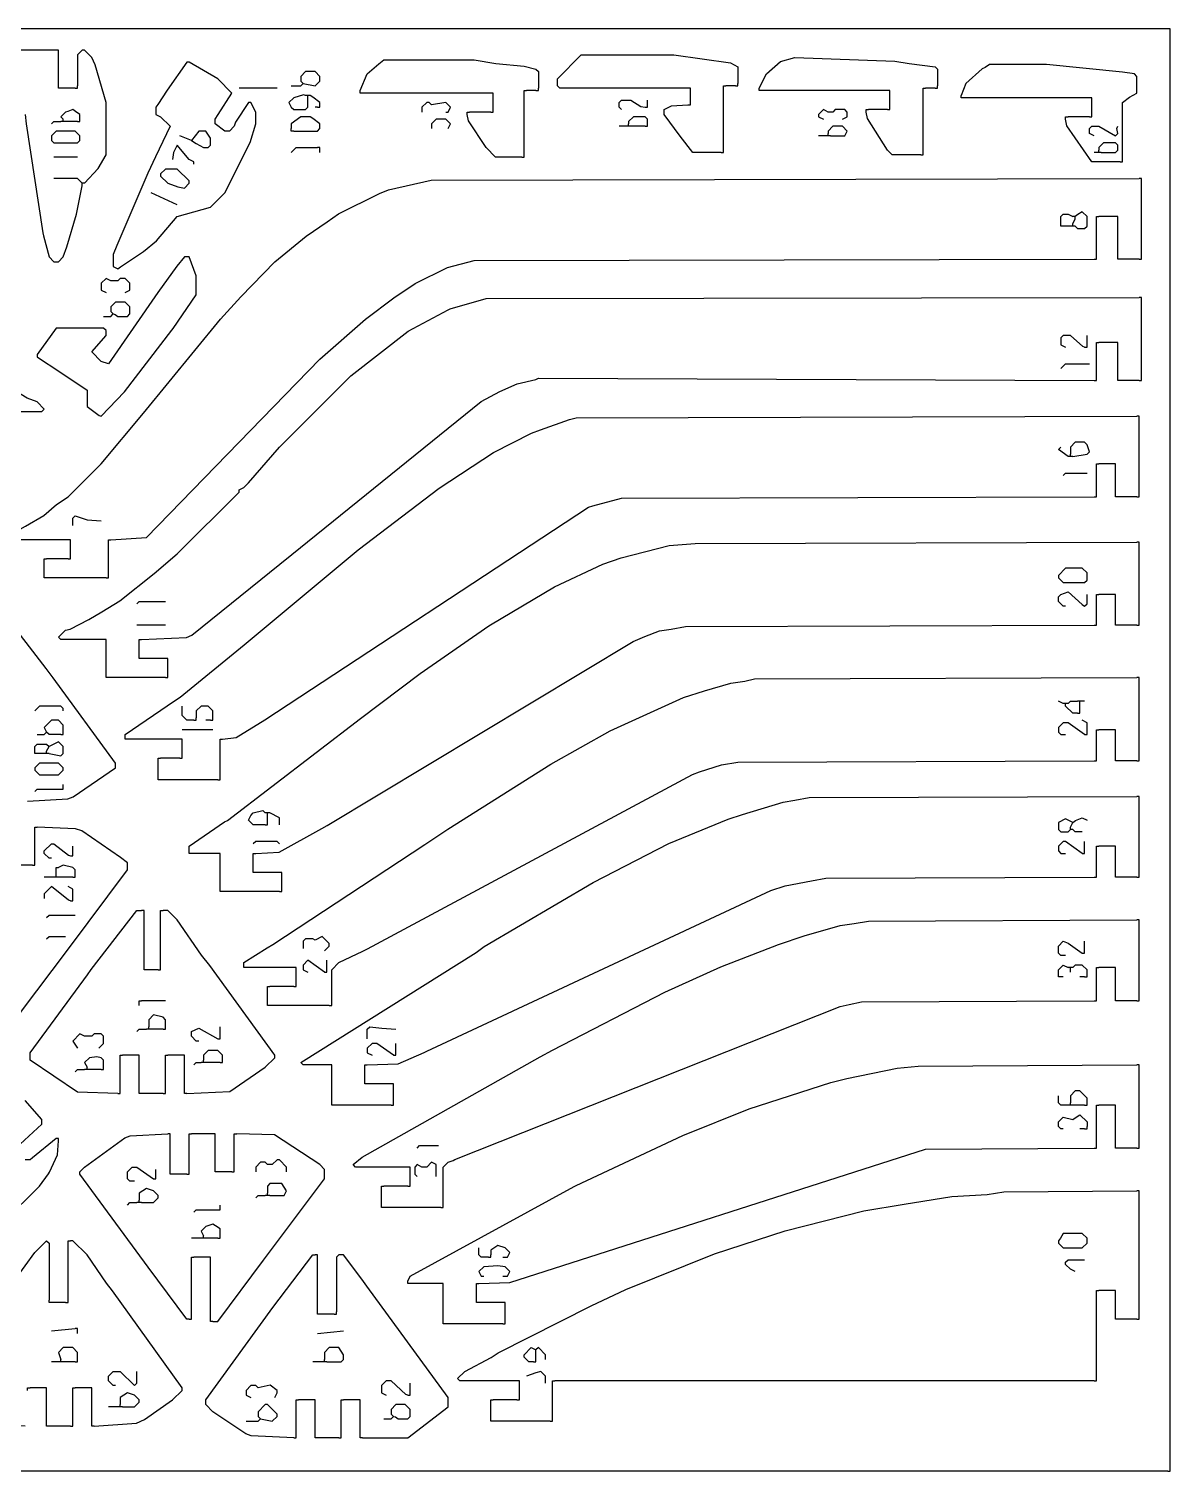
# Model space of a CAD drawing. Extents: x 46 to 1664, y 39 to 1996.
# Drawn here: x 1182 to 1662, y 1387 to 1994 of the extents above; entities that cross this region are included whole.
import ezdxf

# ---------------------------------------------------------------- set-up
doc = ezdxf.new("R2010")
doc.units = 0
doc.layers.get('0').update_dxf_attribs({"linetype": 'CONTINUOUS'})

msp = doc.modelspace()

# ---------------------------------------------------------------- linework, layer by layer
at = {"color": 7, "linetype": 'CONTINUOUS'}
for points in [[(1661, 1994), (694, 1994)], [(1662, 1993), (1662, 1994), (1661, 1994)], [(1662, 1388), (1662, 1993)], [(1163, 1833), (1187, 1833), (1188, 1834), (1185, 1837), (1180.8, 1838.6), (1173.195122, 1843.243902), (1168.804878, 1846.756098), (1163, 1851), (1148, 1866), (1132.243902, 1885.195122), (1100.247788, 1924.216814), (1094, 1932), (1072, 1954), (1051.846154, 1968.769231), (1034.1, 1978.2), (1027.793103, 1980.482759), (1014.9, 1983.7), (1013.1, 1984.3), (708, 1985)], [(1193, 1985), (1172, 1985)], [(1194, 1984), (1194, 1985), (1193, 1985)], [(1205, 1929), (1210.752941, 1935.211765), (1214, 1941), (1214, 1963), (1209.482759, 1978.793103), (1208, 1982), (1205, 1985), (1204, 1985), (1202, 1983), (1202, 1970)], [(1194, 1970), (1194, 1984)], [(1219, 1893), (1220.1, 1893.8), (1229.795082, 1900.245902), (1235.204918, 1904.754098), (1244, 1915), (1258, 1919), (1264, 1925), (1274.7, 1946.1), (1277, 1954), (1277, 1959), (1275, 1963), (1274, 1963), (1268.441176, 1954.735294), (1268, 1953), (1266, 1951), (1264, 1951), (1260, 1954), (1260, 1956), (1261.2, 1957.9), (1267, 1967), (1261, 1973), (1249, 1980), (1248, 1980), (1239.769231, 1968.153846), (1235.8, 1962.1), (1235, 1961), (1235, 1958), (1237, 1957), (1241, 1953), (1234.8, 1940.1), (1231.6, 1933.2), (1218.517241, 1902.793103), (1217, 1899), (1217, 1894), (1219, 1893)], [(1321, 1968), (1324, 1975), (1328.846154, 1979.230769), (1331, 1981), (1369, 1981), (1378.037931, 1979.455172), (1390.088235, 1978.352941), (1395, 1977), (1396, 1976), (1396, 1969)], [(1459, 1969), (1405, 1969), (1404, 1970), (1404, 1973), (1414, 1983), (1453, 1983), (1476.911765, 1979.647059), (1480, 1978), (1480, 1971)], [(1489, 1969), (1492, 1975), (1497.9, 1980.2), (1504, 1982), (1546.067568, 1980.405405), (1552.053846, 1979.430769), (1563, 1978), (1564, 1977), (1564, 1970)], [(1642, 1939), (1642, 1963), (1644.9, 1965.2), (1648, 1967), (1648, 1974), (1647, 1975), (1641.9, 1975.7), (1610, 1979), (1586, 1979), (1584.1, 1977.8), (1582.9, 1977.2), (1576, 1971), (1574, 1966)], [(1297, 1971), (1302, 1970), (1304, 1972), (1304, 1974), (1302, 1976), (1298, 1976), (1296, 1974), (1296, 1972), (1297, 1971)], [(1195, 1969), (1194, 1969), (1194, 1970)], [(1201, 1969), (1195, 1969)], [(1201, 1969), (1202, 1969), (1202, 1970)], [(1286, 1969), (1270, 1969)], [(1292, 1970), (1296, 1970), (1297, 1971)], [(1322, 1967), (1321, 1967), (1321, 1968)], [(1376, 1967), (1322, 1967)], [(1377, 1966), (1377, 1967), (1376, 1967)], [(1390, 1967), (1390, 1968), (1391, 1968)], [(1390, 1941), (1390, 1967)], [(1395, 1968), (1391, 1968)], [(1395, 1968), (1396, 1968), (1396, 1969)], [(1460, 1968), (1460, 1969), (1459, 1969)], [(1460, 1963), (1460, 1968)], [(1474, 1969), (1474, 1970), (1475, 1970)], [(1474, 1943), (1474, 1969)], [(1479, 1970), (1475, 1970)], [(1479, 1970), (1480, 1970), (1480, 1971)], [(1490, 1968), (1489, 1968), (1489, 1969)], [(1543, 1968), (1490, 1968)], [(1544, 1967), (1544, 1968), (1543, 1968)], [(1544, 1961), (1544, 1967)], [(1558, 1968), (1558, 1969), (1559, 1969)], [(1558, 1942), (1558, 1968)], [(1563, 1969), (1559, 1969)], [(1563, 1969), (1564, 1969), (1564, 1970)], [(1298, 1966), (1297.1, 1966.2), (1293, 1965), (1291, 1963), (1292, 1961), (1293, 1960), (1298, 1960), (1299, 1961), (1299, 1965)], [(1299, 1966), (1298, 1966)], [(1300, 1966), (1299, 1966)], [(1299, 1965), (1299, 1966)], [(1304, 1962), (1304, 1963), (1301.1, 1965.2), (1300, 1966)], [(1303, 1961), (1302, 1961)], [(1303, 1961), (1304, 1961), (1304, 1962)], [(1357, 1959), (1358, 1959), (1359, 1961), (1357, 1963), (1351, 1962), (1350, 1963), (1349, 1963), (1347, 1961), (1347, 1959)], [(1377, 1960), (1377, 1966)], [(1431, 1960), (1430, 1961), (1430, 1963), (1431, 1964), (1435, 1964), (1439.1, 1961.3), (1441, 1961)], [(1441, 1961), (1442, 1961), (1442, 1962)], [(1442, 1962), (1442, 1964)], [(1473, 1942), (1461, 1942), (1455.769231, 1948.846154), (1449, 1958), (1449, 1960), (1452.053846, 1961.569231), (1459, 1962)], [(1459, 1962), (1460, 1962), (1460, 1963)], [(1543, 1960), (1544, 1960), (1544, 1961)], [(1575, 1965), (1574, 1965), (1574, 1966)], [(1628, 1965), (1575, 1965)], [(1629, 1964), (1629, 1965), (1628, 1965)], [(1629, 1958), (1629, 1964)], [(1180, 1958), (1180.384615, 1954.076923), (1187.352941, 1908.088235), (1187.615385, 1906.923077), (1190, 1898), (1192, 1896), (1194, 1896), (1196, 1898), (1197.482759, 1902.206897), (1201.594595, 1916.067568), (1204, 1928)], [(1191, 1954), (1192, 1955), (1195, 1955)], [(1203, 1956), (1203, 1958), (1201.1, 1959.2), (1200, 1960), (1197.9, 1959.2), (1197, 1959), (1195, 1957), (1196, 1956)], [(1196, 1955), (1195, 1955)], [(1196, 1955), (1196, 1956)], [(1197, 1955), (1196, 1955)], [(1202, 1955), (1197, 1955)], [(1202, 1955), (1203, 1955), (1203, 1956)], [(1293, 1951), (1303, 1951), (1304, 1952), (1304, 1954), (1301.1, 1956.2), (1300, 1957), (1296, 1957), (1292, 1954), (1292, 1952)], [(1358, 1952), (1359, 1954), (1357, 1956), (1353, 1956), (1351, 1954), (1351, 1952)], [(1366, 1958), (1366, 1959), (1367, 1959)], [(1389, 1940), (1378, 1940), (1374, 1944), (1366.6, 1955.3), (1366, 1958)], [(1376, 1959), (1367, 1959)], [(1376, 1959), (1377, 1959), (1377, 1960)], [(1442, 1954), (1442, 1956), (1441, 1957), (1436, 1957), (1434, 1955), (1434, 1954)], [(1524, 1956), (1526, 1957), (1526, 1959), (1525, 1960), (1521, 1960), (1520, 1959), (1518, 1959), (1516, 1960), (1514, 1958), (1514, 1957), (1516, 1956)], [(1534, 1959), (1534, 1960), (1535, 1960)], [(1557, 1941), (1545, 1941), (1543, 1943), (1534.517241, 1956.206897), (1534, 1959)], [(1543, 1960), (1535, 1960)], [(1618, 1956), (1618, 1957), (1619, 1957)], [(1641, 1938), (1629, 1938), (1618.517241, 1953.206897), (1618, 1956)], [(1628, 1957), (1619, 1957)], [(1628, 1957), (1629, 1957), (1629, 1958)], [(1202, 1946), (1203, 1947), (1203, 1949), (1201, 1951), (1193, 1951), (1191, 1949), (1191, 1947), (1192, 1946), (1202, 1946)], [(1250, 1947), (1245, 1949)], [(1250, 1947), (1251.9, 1945.8), (1255, 1944), (1257, 1944), (1258, 1945), (1258, 1948), (1256, 1951), (1253, 1951), (1250, 1947)], [(1293, 1951), (1292, 1951), (1292, 1952)], [(1433, 1953), (1430, 1953)], [(1434, 1953), (1433, 1953)], [(1434, 1953), (1434, 1954)], [(1435, 1953), (1434, 1953)], [(1441, 1953), (1435, 1953)], [(1441, 1953), (1442, 1953), (1442, 1954)], [(1517, 1949), (1514, 1949)], [(1518, 1949), (1517, 1949)], [(1519, 1949), (1525, 1949), (1526, 1951), (1524, 1953), (1520, 1953), (1518, 1951), (1518, 1950)], [(1518, 1949), (1518, 1950)], [(1519, 1949), (1518, 1949)], [(1630, 1949), (1628, 1950), (1628, 1952), (1629, 1953), (1632, 1953), (1639, 1949), (1640, 1950), (1639.5, 1952), (1640, 1953)], [(1251, 1937), (1251, 1938), (1249, 1939), (1244, 1945), (1242.352941, 1941.911765), (1242, 1939)], [(1292, 1942), (1294, 1944), (1303, 1944)], [(1304, 1943), (1304, 1944), (1303, 1944)], [(1304, 1942), (1304, 1943)], [(1473, 1942), (1474, 1942), (1474, 1943)], [(1633, 1942), (1639, 1942), (1640, 1943), (1640, 1945), (1639, 1946), (1634, 1946), (1632, 1944), (1632, 1943)], [(1632, 1942), (1632, 1943)], [(1202, 1940), (1192, 1940)], [(1389, 1940), (1390, 1940), (1390, 1941)], [(1557, 1941), (1558, 1941), (1558, 1942)], [(1631, 1942), (1630, 1942)], [(1632, 1942), (1631, 1942)], [(1633, 1942), (1632, 1942)], [(1641, 1938), (1642, 1938), (1642, 1939)], [(1175, 1780), (1175, 1782), (1177.8, 1783.4), (1180.153846, 1784.769231), (1187.795082, 1789.245902), (1193.204918, 1793.754098), (1198, 1797), (1212, 1811), (1229.756098, 1832.195122), (1262.248619, 1871.776243), (1270.751381, 1881.223757), (1285, 1896), (1298.211765, 1906.752941), (1307.1, 1912.8), (1311.9, 1916.2), (1329.1, 1924.7), (1332.9, 1926.2), (1350.923077, 1930.384615), (1649, 1931)], [(1204, 1929), (1202, 1931), (1192, 1931)], [(1247, 1927), (1249, 1929), (1249, 1930), (1244, 1935), (1239, 1935), (1237, 1933), (1237, 1932), (1240, 1929), (1244.206897, 1927.517241), (1247, 1927)], [(1650, 1930), (1650, 1931), (1649, 1931)], [(1205, 1929), (1204, 1929)], [(1204, 1928), (1204, 1929)], [(1244, 1920), (1233, 1925)], [(1650, 1898), (1650, 1930)], [(1616, 1912), (1616, 1915), (1617, 1916), (1619, 1916), (1621, 1915)], [(1622, 1915), (1621, 1915)], [(1621, 1912), (1622, 1914)], [(1622, 1911), (1623, 1910), (1626, 1910), (1627, 1911), (1627, 1915), (1625, 1917), (1623.1, 1915.8), (1622, 1915)], [(1622, 1914), (1622, 1915)], [(1631, 1914), (1631, 1915), (1632, 1915)], [(1631, 1898), (1631, 1914)], [(1639, 1915), (1632, 1915)], [(1640, 1914), (1640, 1915), (1639, 1915)], [(1640, 1898), (1640, 1914)], [(1617, 1911), (1616, 1911), (1616, 1912)], [(1620, 1911), (1617, 1911)], [(1621, 1911), (1620, 1911)], [(1621, 1911), (1621, 1912)], [(1622, 1911), (1621, 1911)], [(1212, 1831), (1221.751131, 1841.226244), (1241.756098, 1867.195122), (1242.230769, 1867.846154), (1252, 1882), (1252, 1890), (1249, 1898), (1247, 1898), (1243.76, 1894.18), (1235.8, 1883.1), (1215, 1853), (1212, 1854), (1208, 1858), (1214, 1865), (1214, 1867), (1213, 1868), (1193, 1868), (1185, 1857), (1185, 1856), (1186.846154, 1854.769231), (1192.846154, 1850.769231), (1206, 1842), (1206, 1835), (1211.153846, 1831.230769), (1212, 1831)], [(1216, 1779), (1231, 1780), (1304, 1855), (1323.216814, 1871.752212), (1335.153846, 1880.769231), (1344.153846, 1886.769231), (1357.793103, 1893.517241), (1369.001901, 1896.501916), (1630, 1897)], [(1630, 1897), (1631, 1897), (1631, 1898)], [(1641, 1897), (1640, 1897), (1640, 1898)], [(1649, 1897), (1641, 1897)], [(1649, 1897), (1650, 1897), (1650, 1898)], [(1222, 1883), (1224, 1884), (1224, 1887), (1222, 1889), (1220, 1889), (1219, 1888), (1216, 1888), (1214, 1889), (1212, 1887), (1212, 1884), (1214, 1883)], [(1213, 1737), (1195, 1737), (1194, 1738), (1197, 1741), (1198.9, 1741.3), (1206.8, 1745.4), (1212.2, 1748.6), (1219.804878, 1753.243902), (1234.195122, 1764.756098), (1244, 1773), (1270, 1799), (1270, 1800), (1272, 1801), (1274, 1803), (1287, 1818), (1317, 1848), (1341.153846, 1866.769231), (1358.1, 1875.8), (1358.9, 1876.2), (1374.001805, 1880.501818), (1649, 1881)], [(1217, 1874), (1217.9, 1873.8), (1219, 1873), (1223, 1873), (1224, 1874), (1224, 1877), (1222, 1879), (1218, 1879), (1216, 1877), (1216, 1875), (1217, 1874)], [(1650, 1880), (1650, 1881), (1649, 1881)], [(1650, 1847), (1650, 1880)], [(1213, 1873), (1216, 1873), (1217, 1874)], [(1626, 1860), (1625.204918, 1860.245902), (1620, 1865), (1617, 1865), (1616, 1864), (1616, 1861), (1618, 1860)], [(1627, 1861), (1627, 1865)], [(1626, 1860), (1627, 1860), (1627, 1861)], [(1631, 1861), (1631, 1862), (1632, 1862)], [(1631, 1847), (1631, 1861)], [(1639, 1862), (1632, 1862)], [(1640, 1861), (1640, 1862), (1639, 1862)], [(1640, 1847), (1640, 1861)], [(1616, 1851), (1618, 1853), (1628, 1853)], [(1229, 1737), (1247.914607, 1737.896629), (1250.153846, 1738.769231), (1287.204918, 1768.754098), (1292.195122, 1772.756098), (1371.9, 1837.2), (1379.8, 1841.4), (1387.088235, 1844.647059), (1394.923077, 1846.384615), (1396, 1847), (1630, 1846)], [(1630, 1846), (1631, 1846), (1631, 1847)], [(1641, 1846), (1640, 1846), (1640, 1847)], [(1649, 1846), (1641, 1846)], [(1649, 1846), (1650, 1846), (1650, 1847)], [(1222, 1696), (1222, 1697), (1242.846154, 1711.230769), (1245.153846, 1712.769231), (1272.211765, 1734.752941), (1320.211765, 1774.752941), (1354.195122, 1800.756098), (1377.153846, 1815.769231), (1393.1, 1823.8), (1396.9, 1825.3), (1409.088235, 1829.647059), (1411.911765, 1830.352941), (1648, 1831)], [(1649, 1830), (1649, 1831), (1648, 1831)], [(1649, 1798), (1649, 1830)], [(1619, 1814), (1615, 1817), (1616, 1818)], [(1621, 1814), (1627, 1815), (1628, 1816), (1627, 1819), (1626, 1820), (1622, 1820), (1620, 1818), (1620, 1815)], [(1620, 1814), (1620, 1815)], [(1620, 1814), (1619, 1814)], [(1621, 1814), (1620, 1814)], [(1631, 1810), (1631, 1811), (1632, 1811)], [(1631, 1798), (1631, 1810)], [(1638, 1811), (1632, 1811)], [(1639, 1810), (1639, 1811), (1638, 1811)], [(1639, 1798), (1639, 1810)], [(1617, 1806), (1618, 1807), (1627, 1807)], [(1263, 1695), (1268.823529, 1695.705882), (1280.846154, 1703.230769), (1417.1, 1792.7), (1418.9, 1793.3), (1431.002487, 1796.502512), (1630, 1797)], [(1630, 1797), (1631, 1797), (1631, 1798)], [(1640, 1797), (1639, 1797), (1639, 1798)], [(1648, 1797), (1640, 1797)], [(1648, 1797), (1649, 1797), (1649, 1798)], [(1200, 1785), (1200, 1788), (1201, 1789), (1206.06, 1787.42), (1212, 1787)], [(1198, 1779), (1176, 1779)], [(1199, 1778), (1199, 1779), (1198, 1779)], [(1215, 1778), (1215, 1779), (1216, 1779)], [(1199, 1772), (1199, 1778)], [(1215, 1764), (1215, 1778)], [(1249, 1648), (1249, 1650), (1263.9, 1660.2), (1265.1, 1660.8), (1321.18, 1703.76), (1346.195122, 1722.756098), (1375.153846, 1742.769231), (1375.846154, 1743.230769), (1402.846154, 1759.230769), (1423.088235, 1768.647059), (1430.911765, 1771.352941), (1451.037931, 1776.544828), (1461.962069, 1777.455172), (1648, 1778)], [(1649, 1777), (1649, 1778), (1648, 1778)], [(1649, 1744), (1649, 1777)], [(1188, 1770), (1188, 1771), (1189, 1771)], [(1188, 1764), (1188, 1770)], [(1198, 1771), (1189, 1771)], [(1198, 1771), (1199, 1771), (1199, 1772)], [(1626, 1761), (1627, 1762), (1627, 1765), (1625, 1767), (1618, 1767), (1615, 1764), (1615, 1763), (1617, 1761), (1626, 1761)], [(1189, 1763), (1188, 1763), (1188, 1764)], [(1214, 1763), (1189, 1763)], [(1214, 1763), (1215, 1763), (1215, 1764)], [(1618, 1751), (1617, 1751), (1615, 1753), (1615, 1755), (1616, 1756), (1619, 1757), (1624.9, 1751.8), (1626, 1751), (1627, 1752), (1627, 1756)], [(1631, 1755), (1631, 1756), (1632, 1756)], [(1631, 1744), (1631, 1755)], [(1638, 1756), (1632, 1756)], [(1639, 1755), (1639, 1756), (1638, 1756)], [(1639, 1744), (1639, 1755)], [(1227, 1752), (1228, 1753), (1239, 1753)], [(1181, 1669), (1197.906849, 1669.884932), (1200.153846, 1670.769231), (1218, 1683), (1218, 1685), (1191.76, 1720.82), (1188.76, 1724.82), (1171, 1748), (1170, 1747), (1170, 1722)], [(1239, 1743), (1227, 1743)], [(1277, 1647), (1286.959016, 1647.45082), (1304.8, 1657.4), (1307.153846, 1658.769231), (1435.9, 1736.2), (1440.9, 1738.2), (1447.067568, 1740.594595), (1451.932432, 1741.405405), (1458.002873, 1742.502907), (1630, 1743)], [(1630, 1743), (1631, 1743), (1631, 1744)], [(1640, 1743), (1639, 1743), (1639, 1744)], [(1648, 1743), (1640, 1743)], [(1648, 1743), (1649, 1743), (1649, 1744)], [(1214, 1736), (1214, 1737), (1213, 1737)], [(1228, 1736), (1228, 1737), (1229, 1737)], [(1214, 1722), (1214, 1736)], [(1228, 1730), (1228, 1736)], [(1229, 1729), (1228, 1729), (1228, 1730)], [(1239, 1729), (1229, 1729)], [(1240, 1728), (1240, 1729), (1239, 1729)], [(1240, 1722), (1240, 1728)], [(1215, 1721), (1214, 1721), (1214, 1722)], [(1239, 1721), (1215, 1721)], [(1239, 1721), (1240, 1721), (1240, 1722)], [(1272, 1600), (1272, 1601), (1281.846154, 1607.230769), (1284.2, 1608.6), (1348.153846, 1650.769231), (1357.846154, 1657.230769), (1401.2, 1684.6), (1426.2, 1698.6), (1457.088235, 1712.647059), (1465.911765, 1715.352941), (1477.06, 1718.58), (1482.94, 1719.42), (1487.003067, 1720.503105), (1648, 1721)], [(1649, 1720), (1649, 1721), (1648, 1721)], [(1649, 1687), (1649, 1720)], [(1196, 1707), (1196, 1708), (1195, 1709), (1186, 1709), (1184, 1707)], [(1251, 1703), (1248, 1703), (1246, 1705), (1246, 1709)], [(1259, 1704), (1259, 1707), (1257, 1709), (1254, 1709), (1252, 1707), (1252, 1704)], [(1617, 1710), (1615, 1711)], [(1618, 1710), (1617, 1710)], [(1619, 1710), (1618, 1710)], [(1618, 1709), (1618, 1710)], [(1623, 1706), (1621, 1706), (1618, 1709)], [(1619, 1710), (1620, 1711), (1623, 1711)], [(1624, 1711), (1623, 1711)], [(1623, 1706), (1624, 1706), (1624, 1707)], [(1625, 1711), (1624, 1711)], [(1624, 1710), (1624, 1711)], [(1624, 1707), (1624, 1710)], [(1626, 1711), (1625, 1711)], [(1196, 1698), (1196, 1701), (1194, 1703), (1191, 1703), (1188, 1700), (1189, 1698)], [(1251, 1703), (1252, 1703), (1252, 1704)], [(1258, 1703), (1256, 1703)], [(1258, 1703), (1259, 1703), (1259, 1704)], [(1626, 1697), (1619, 1702), (1617, 1702), (1615, 1700), (1615, 1698), (1616, 1697), (1618, 1697)], [(1627, 1698), (1627, 1702), (1625, 1703)], [(1185, 1697), (1188, 1697), (1189, 1698)], [(1195, 1697), (1190, 1697), (1189, 1698)], [(1190, 1689), (1195, 1688), (1196, 1689), (1196, 1692), (1194, 1694), (1190, 1692)], [(1195, 1697), (1196, 1697), (1196, 1698)], [(1223, 1695), (1222, 1695), (1222, 1696)], [(1245, 1695), (1223, 1695)], [(1246, 1694), (1246, 1695), (1245, 1695)], [(1259, 1699), (1246, 1699)], [(1246, 1688), (1246, 1694)], [(1262, 1694), (1262, 1695), (1263, 1695)], [(1262, 1679), (1262, 1694)], [(1626, 1697), (1627, 1697), (1627, 1698)], [(1631, 1698), (1631, 1699), (1632, 1699)], [(1631, 1687), (1631, 1698)], [(1638, 1699), (1632, 1699)], [(1639, 1698), (1639, 1699), (1638, 1699)], [(1639, 1687), (1639, 1698)], [(1184, 1690), (1184, 1692), (1185, 1693), (1189, 1693), (1190, 1692)], [(1185, 1689), (1184, 1689), (1184, 1690)], [(1188, 1689), (1185, 1689)], [(1189, 1689), (1188, 1689)], [(1189, 1690), (1190, 1692)], [(1189, 1689), (1189, 1690)], [(1190, 1689), (1189, 1689)], [(1245, 1687), (1246, 1687), (1246, 1688)], [(1194, 1680), (1196, 1682), (1196, 1683), (1194, 1685), (1186, 1685), (1184, 1683), (1184, 1682), (1186, 1680), (1194, 1680)], [(1236, 1686), (1236, 1687), (1237, 1687)], [(1236, 1679), (1236, 1686)], [(1245, 1687), (1237, 1687)], [(1309, 1584), (1309, 1598), (1312, 1601), (1322.1, 1605.8), (1324.1, 1606.8), (1460.9, 1680.2), (1463.9, 1681.3), (1473.164706, 1684.258824), (1479.946154, 1685.430769), (1630, 1686)], [(1630, 1686), (1631, 1686), (1631, 1687)], [(1640, 1686), (1639, 1686), (1639, 1687)], [(1648, 1686), (1640, 1686)], [(1648, 1686), (1649, 1686), (1649, 1687)], [(1196, 1675), (1196, 1676)], [(1237, 1678), (1236, 1678), (1236, 1679)], [(1261, 1678), (1237, 1678)], [(1261, 1678), (1262, 1678), (1262, 1679)], [(1184, 1673), (1185, 1674), (1195, 1674)], [(1195, 1674), (1196, 1674), (1196, 1675)], [(1308, 1558), (1297, 1558), (1296, 1559), (1369.82, 1605.24), (1373.18, 1607.76), (1419.1, 1634.8), (1450.9, 1651.2), (1475.911765, 1661.352941), (1481.911765, 1663.352941), (1499.067568, 1668.594595), (1503.932432, 1669.405405), (1510.003571, 1670.503623), (1648, 1671)], [(1649, 1670), (1649, 1671), (1648, 1671)], [(1649, 1638), (1649, 1670)], [(1281, 1659), (1276, 1659), (1274, 1661), (1275, 1663), (1276, 1664), (1280, 1665), (1281, 1664)], [(1282, 1664), (1281, 1664)], [(1283, 1664), (1282, 1664)], [(1282, 1663), (1282, 1664)], [(1287, 1659), (1287, 1662), (1283, 1664)], [(1176, 1580), (1178, 1580), (1198.230769, 1606.846154), (1223, 1640), (1223, 1643), (1220.1, 1645.2), (1203.793103, 1656.482759), (1201.088235, 1657.352941), (1185, 1658)], [(1184, 1657), (1184, 1658), (1185, 1658)], [(1281, 1659), (1282, 1659), (1282, 1660)], [(1282, 1660), (1282, 1663)], [(1621, 1660), (1618, 1661.5), (1615, 1660), (1615, 1657), (1616, 1656), (1619, 1656), (1620, 1657)], [(1620, 1658), (1621, 1660)], [(1620, 1657), (1620, 1658)], [(1621, 1660), (1622.1, 1660.8), (1625, 1662), (1627, 1661)], [(1184, 1643), (1184, 1657)], [(1287, 1651), (1286, 1652), (1277, 1652), (1276, 1651)], [(1625, 1647), (1618, 1652), (1617, 1652), (1615, 1650), (1615, 1648), (1616, 1647), (1618, 1647)], [(1621, 1657), (1620, 1657)], [(1625, 1656), (1622, 1656), (1621, 1657)], [(1626, 1648), (1626, 1652)], [(1191, 1645), (1190, 1645), (1188, 1647), (1188, 1648), (1191, 1651), (1192, 1651), (1198.153846, 1646.230769), (1199, 1646)], [(1199, 1646), (1200, 1646), (1200, 1647)], [(1200, 1647), (1200, 1650)], [(1250, 1647), (1249, 1647), (1249, 1648)], [(1261, 1647), (1250, 1647)], [(1262, 1646), (1262, 1647), (1261, 1647)], [(1262, 1632), (1262, 1646)], [(1276, 1646), (1276, 1647), (1277, 1647)], [(1276, 1640), (1276, 1646)], [(1625, 1647), (1626, 1647), (1626, 1648)], [(1631, 1649), (1631, 1650), (1632, 1650)], [(1631, 1638), (1631, 1649)], [(1638, 1650), (1632, 1650)], [(1639, 1649), (1639, 1650), (1638, 1650)], [(1639, 1638), (1639, 1649)], [(1183, 1642), (1178, 1642)], [(1183, 1642), (1184, 1642), (1184, 1643)], [(1193, 1640), (1193, 1641), (1194, 1641)], [(1193, 1638), (1193, 1640)], [(1201, 1638), (1201, 1640), (1200, 1641), (1196, 1642), (1194, 1641)], [(1277, 1639), (1276, 1639), (1276, 1640)], [(1287, 1639), (1277, 1639)], [(1288, 1638), (1288, 1639), (1287, 1639)], [(1192, 1637), (1188, 1637)], [(1199, 1627), (1198.204918, 1627.245902), (1191, 1633), (1188, 1630), (1188, 1628)], [(1193, 1637), (1192, 1637)], [(1193, 1637), (1193, 1638)], [(1194, 1637), (1193, 1637)], [(1200, 1637), (1194, 1637)], [(1200, 1628), (1200, 1632), (1198, 1633)], [(1200, 1637), (1201, 1637), (1201, 1638)], [(1288, 1632), (1288, 1638)], [(1324, 1558), (1336.967005, 1558.461929), (1347.9, 1563.2), (1349.1, 1563.8), (1493.9, 1631.3), (1499.911765, 1633.352941), (1510.946154, 1635.430769), (1517.004347, 1636.504424), (1630, 1637)], [(1630, 1637), (1631, 1637), (1631, 1638)], [(1640, 1637), (1639, 1637), (1639, 1638)], [(1648, 1637), (1640, 1637)], [(1648, 1637), (1649, 1637), (1649, 1638)], [(1199, 1627), (1200, 1627), (1200, 1628)], [(1263, 1631), (1262, 1631), (1262, 1632)], [(1287, 1631), (1263, 1631)], [(1287, 1631), (1288, 1631), (1288, 1632)], [(1219, 1546), (1202.026154, 1546.470769), (1182, 1560), (1182, 1563), (1206.230769, 1595.846154), (1207.769231, 1598.153846), (1227, 1623), (1229, 1623)], [(1189, 1620), (1190, 1621), (1201, 1621)], [(1230, 1622), (1230, 1623), (1229, 1623)], [(1230, 1599), (1230, 1622)], [(1237, 1622), (1237, 1623), (1238, 1623)], [(1237, 1599), (1237, 1622)], [(1248, 1546), (1266.1, 1546.8), (1281, 1557), (1285, 1561), (1285, 1562), (1257.756098, 1599.804878), (1254.243902, 1604.195122), (1244, 1619), (1240, 1623), (1238, 1623)], [(1341, 1515), (1319, 1515), (1318, 1516), (1321.9, 1519.2), (1396.8, 1561.4), (1401.9, 1564.2), (1449.2, 1588.6), (1472.9, 1599.2), (1497.088235, 1608.647059), (1507.9, 1612.3), (1523.06, 1616.58), (1528.94, 1617.42), (1535.004347, 1618.504424), (1648, 1619)], [(1649, 1618), (1649, 1619), (1648, 1619)], [(1649, 1586), (1649, 1618)], [(1189, 1611), (1190, 1612), (1197, 1612)], [(1306, 1606), (1308, 1608), (1308, 1609), (1305, 1612), (1302, 1610.5), (1301, 1611), (1298, 1611), (1297, 1610), (1297, 1607)], [(1618, 1604), (1616, 1604), (1615, 1605), (1615, 1608), (1617, 1610), (1619.1, 1609.2), (1625, 1605)], [(1626, 1606), (1626, 1610)], [(1625, 1605), (1626, 1605), (1626, 1606)], [(1231, 1598), (1230, 1598), (1230, 1599)], [(1236, 1598), (1231, 1598)], [(1236, 1598), (1237, 1598), (1237, 1599)], [(1273, 1599), (1272, 1599), (1272, 1600)], [(1293, 1599), (1273, 1599)], [(1294, 1598), (1294, 1599), (1293, 1599)], [(1294, 1592), (1294, 1598)], [(1306, 1597), (1299, 1602), (1297, 1600), (1297, 1598), (1299, 1597)], [(1306, 1597), (1307, 1597), (1307, 1598)], [(1307, 1598), (1307, 1602)], [(1615, 1596), (1615, 1598), (1617, 1600), (1619, 1599)], [(1620, 1599), (1619, 1599)], [(1621, 1599), (1620, 1599)], [(1620, 1598), (1620, 1599)], [(1620, 1597), (1620, 1598)], [(1627, 1596), (1627, 1598), (1625, 1600), (1622, 1600), (1621, 1599)], [(1631, 1598), (1631, 1599), (1632, 1599)], [(1631, 1586), (1631, 1598)], [(1638, 1599), (1632, 1599)], [(1639, 1598), (1639, 1599), (1638, 1599)], [(1639, 1586), (1639, 1598)], [(1282, 1590), (1282, 1591), (1283, 1591)], [(1293, 1591), (1283, 1591)], [(1293, 1591), (1294, 1591), (1294, 1592)], [(1616, 1595), (1615, 1595), (1615, 1596)], [(1617, 1595), (1616, 1595)], [(1626, 1595), (1624, 1595)], [(1626, 1595), (1627, 1595), (1627, 1596)], [(1228, 1584), (1228, 1585), (1229, 1585)], [(1239, 1585), (1229, 1585)], [(1282, 1584), (1282, 1590)], [(1356, 1499), (1356, 1515), (1358, 1517), (1360.1, 1517.8), (1360.9, 1518.2), (1523.076923, 1582.615385), (1526.923077, 1583.384615), (1532.004999, 1584.505101), (1630, 1585)], [(1630, 1585), (1631, 1585), (1631, 1586)], [(1640, 1585), (1639, 1585), (1639, 1586)], [(1648, 1585), (1640, 1585)], [(1648, 1585), (1649, 1585), (1649, 1586)], [(1228, 1583), (1228, 1584)], [(1239, 1574), (1239, 1577), (1238, 1578), (1234, 1579), (1232, 1577), (1232, 1574)], [(1283, 1583), (1282, 1583), (1282, 1584)], [(1308, 1583), (1283, 1583)], [(1308, 1583), (1309, 1583), (1309, 1584)], [(1227, 1572), (1228, 1573), (1231, 1573)], [(1232, 1573), (1231, 1573)], [(1232, 1573), (1232, 1574)], [(1233, 1573), (1232, 1573)], [(1238, 1573), (1233, 1573)], [(1238, 1573), (1239, 1573), (1239, 1574)], [(1253, 1568), (1252, 1568), (1250, 1570), (1250, 1572), (1253, 1573.5), (1261, 1569)], [(1262, 1570), (1262, 1574)], [(1324, 1569), (1324, 1573), (1325, 1574), (1330.06, 1573.42), (1336, 1573)], [(1211, 1565), (1213, 1567), (1213, 1570), (1212, 1571), (1209, 1571), (1208, 1570), (1205, 1570), (1203, 1571), (1200, 1568), (1202, 1565)], [(1261, 1569), (1262, 1569), (1262, 1570)], [(1335, 1562), (1328, 1567), (1326, 1567), (1324, 1565), (1324, 1563), (1326, 1562)], [(1336, 1563), (1336, 1567)], [(1213, 1557), (1213, 1560), (1212, 1561), (1210.1, 1561.3), (1207, 1561), (1205, 1559), (1206, 1557)], [(1220, 1561), (1220, 1562), (1221, 1562)], [(1220, 1547), (1220, 1561)], [(1227, 1562), (1221, 1562)], [(1228, 1561), (1228, 1562), (1227, 1562)], [(1228, 1547), (1228, 1561)], [(1239, 1561), (1239, 1562), (1240, 1562)], [(1239, 1547), (1239, 1561)], [(1246, 1562), (1240, 1562)], [(1247, 1561), (1247, 1562), (1246, 1562)], [(1247, 1547), (1247, 1561)], [(1263, 1560), (1263, 1562), (1261, 1564), (1257, 1564), (1255, 1562), (1255, 1560)], [(1255, 1559), (1255, 1560)], [(1262, 1559), (1263, 1559), (1263, 1560)], [(1335, 1562), (1336, 1562), (1336, 1563)], [(1201, 1555), (1202, 1556), (1205, 1556)], [(1206, 1556), (1205, 1556)], [(1206, 1556), (1206, 1557)], [(1207, 1556), (1206, 1556)], [(1212, 1556), (1207, 1556)], [(1212, 1556), (1213, 1556), (1213, 1557)], [(1251, 1558), (1252, 1559), (1254, 1559)], [(1255, 1559), (1254, 1559)], [(1256, 1559), (1255, 1559)], [(1262, 1559), (1256, 1559)], [(1309, 1557), (1309, 1558), (1308, 1558)], [(1309, 1542), (1309, 1557)], [(1323, 1557), (1323, 1558), (1324, 1558)], [(1323, 1551), (1323, 1557)], [(1341, 1467), (1342, 1469), (1411.153846, 1506.769231), (1411.9, 1507.2), (1456.9, 1528.2), (1484.793103, 1539.517241), (1519.076923, 1550.615385), (1525.9, 1552.3), (1547.044554, 1556.554455), (1555.955446, 1557.445545), (1648, 1558)], [(1649, 1557), (1649, 1558), (1648, 1558)], [(1649, 1524), (1649, 1557)], [(1324, 1550), (1323, 1550), (1323, 1551)], [(1334, 1550), (1324, 1550)], [(1335, 1549), (1335, 1550), (1334, 1550)], [(1335, 1542), (1335, 1549)], [(1176, 1523), (1187, 1533), (1187, 1535), (1180, 1543)], [(1219, 1546), (1220, 1546), (1220, 1547)], [(1229, 1546), (1228, 1546), (1228, 1547)], [(1238, 1546), (1229, 1546)], [(1238, 1546), (1239, 1546), (1239, 1547)], [(1248, 1546), (1247, 1546), (1247, 1547)], [(1310, 1541), (1309, 1541), (1309, 1542)], [(1334, 1541), (1335, 1541), (1335, 1542)], [(1619, 1541), (1616, 1541), (1615, 1542), (1615, 1545)], [(1627, 1542), (1627, 1544), (1624, 1547), (1622, 1547), (1620, 1545), (1620, 1542)], [(1620, 1541), (1620, 1542)], [(1626, 1541), (1627, 1541), (1627, 1542)], [(1334, 1541), (1310, 1541)], [(1617, 1531), (1616, 1531), (1615, 1532), (1615, 1534), (1617, 1536), (1621, 1535), (1622.9, 1536.2), (1624, 1537), (1627, 1534), (1627, 1532)], [(1620, 1541), (1619, 1541)], [(1621, 1541), (1620, 1541)], [(1626, 1541), (1621, 1541)], [(1631, 1540), (1631, 1541), (1632, 1541)], [(1631, 1524), (1631, 1540)], [(1638, 1541), (1632, 1541)], [(1639, 1540), (1639, 1541), (1638, 1541)], [(1639, 1524), (1639, 1540)], [(1626, 1531), (1624, 1531)], [(1626, 1531), (1627, 1531), (1627, 1532)], [(1171, 1492), (1186, 1507), (1189.756098, 1512.195122), (1190.230769, 1512.846154), (1193.58, 1520.06), (1194, 1526)], [(1193, 1527), (1183.1, 1518.8), (1182, 1518), (1180, 1518)], [(1194, 1526), (1194, 1527), (1193, 1527)], [(1249, 1451), (1248, 1451), (1231.769231, 1472.846154), (1203, 1512), (1203, 1513), (1205, 1515), (1221.846154, 1527.230769), (1224.097561, 1528.121951), (1240, 1529)], [(1241, 1528), (1241, 1529), (1240, 1529)], [(1241, 1513), (1241, 1528)], [(1249, 1528), (1249, 1529), (1250, 1529)], [(1249, 1513), (1249, 1528)], [(1259, 1529), (1250, 1529)], [(1260, 1528), (1260, 1529), (1259, 1529)], [(1259, 1450), (1261, 1450), (1280.24, 1475.82), (1306, 1510), (1306, 1514), (1304, 1516), (1284.972414, 1528.531034), (1269, 1529)], [(1260, 1514), (1260, 1528)], [(1268, 1528), (1268, 1529), (1269, 1529)], [(1268, 1514), (1268, 1528)], [(1345, 1523), (1346, 1524), (1354, 1524)], [(1630, 1523), (1631, 1523), (1631, 1524)], [(1640, 1523), (1639, 1523), (1639, 1524)], [(1648, 1523), (1649, 1523), (1649, 1524)], [(1290, 1513), (1290, 1515), (1287, 1518), (1286, 1518), (1284, 1516), (1282, 1516), (1281, 1517), (1279, 1517), (1277, 1515), (1277, 1513)], [(1371, 1466), (1383.967005, 1466.461929), (1559.006847, 1522.50704), (1630, 1523)], [(1648, 1523), (1640, 1523)], [(1226, 1509), (1224, 1509), (1223, 1510), (1223, 1513), (1225, 1515), (1227, 1515), (1234, 1510)], [(1235, 1511), (1235, 1514)], [(1242, 1512), (1241, 1512), (1241, 1513)], [(1248, 1512), (1242, 1512)], [(1248, 1512), (1249, 1512), (1249, 1513)], [(1261, 1513), (1260, 1513), (1260, 1514)], [(1267, 1513), (1261, 1513)], [(1267, 1513), (1268, 1513), (1268, 1514)], [(1342, 1514), (1342, 1515), (1341, 1515)], [(1342, 1508), (1342, 1514)], [(1353, 1511), (1353, 1516), (1351, 1517), (1349, 1515), (1347, 1515), (1345, 1516), (1344, 1515), (1344, 1512), (1345, 1511)], [(1229, 1500), (1234, 1500), (1236, 1502), (1236, 1503), (1234, 1505), (1231, 1506), (1228, 1504), (1228, 1501)], [(1234, 1510), (1235, 1510), (1235, 1511)], [(1283, 1503), (1289, 1503), (1290, 1505), (1288, 1508), (1283, 1508), (1282, 1507), (1282, 1504)], [(1330, 1506), (1330, 1507), (1331, 1507)], [(1330, 1499), (1330, 1506)], [(1341, 1507), (1331, 1507)], [(1341, 1507), (1342, 1507), (1342, 1508)], [(1223, 1499), (1224, 1500), (1227, 1500)], [(1228, 1500), (1227, 1500)], [(1228, 1500), (1228, 1501)], [(1229, 1500), (1228, 1500)], [(1277, 1502), (1278, 1503), (1281, 1503)], [(1282, 1503), (1281, 1503)], [(1282, 1503), (1282, 1504)], [(1283, 1503), (1282, 1503)], [(1387, 1425), (1363, 1425), (1362, 1426), (1365, 1429), (1376.153846, 1434.769231), (1379.153846, 1436.769231), (1418.2, 1456.6), (1432.8, 1463.4), (1470.206897, 1478.482759), (1499.9, 1488.2), (1533.067568, 1496.594595), (1549.946154, 1499.430769), (1570.029183, 1502.533074), (1584.970817, 1503.466926), (1592.008615, 1504.508923), (1648, 1505)], [(1649, 1504), (1649, 1505), (1648, 1505)], [(1649, 1452), (1649, 1504)], [(1251, 1496), (1252, 1497), (1261, 1497)], [(1261, 1497), (1262, 1497), (1262, 1498)], [(1262, 1498), (1262, 1499)], [(1331, 1498), (1330, 1498), (1330, 1499)], [(1355, 1498), (1331, 1498)], [(1355, 1498), (1356, 1498), (1356, 1499)], [(1262, 1486), (1262, 1489), (1260.1, 1490.2), (1259, 1491), (1256.9, 1490.2), (1256, 1490), (1254, 1488), (1255, 1486)], [(1180, 1406), (1162.9, 1406.7), (1143, 1420), (1143, 1423), (1167.24, 1455.82), (1171.769231, 1462.153846), (1184, 1479), (1189, 1484), (1190, 1483), (1190, 1459)], [(1198, 1483), (1198, 1484), (1199, 1484)], [(1198, 1459), (1198, 1483)], [(1209, 1406), (1226.82, 1407.26), (1230.18, 1408.76), (1242, 1417), (1246, 1421), (1246, 1422), (1216.76, 1462.82), (1214.24, 1466.18), (1206, 1478), (1200, 1484), (1199, 1484)], [(1254, 1485), (1250, 1485)], [(1255, 1485), (1254, 1485)], [(1255, 1485), (1255, 1486)], [(1256, 1485), (1255, 1485)], [(1261, 1485), (1256, 1485)], [(1261, 1485), (1262, 1485), (1262, 1486)], [(1381, 1477), (1383, 1477), (1384, 1479), (1382, 1481), (1379, 1482), (1376, 1480), (1376, 1478)], [(1625, 1481), (1627, 1483), (1627, 1485), (1625, 1487), (1617, 1487), (1615.8, 1485.1), (1615, 1484), (1615, 1483), (1617, 1481), (1625, 1481)], [(1250, 1476), (1250, 1477), (1251, 1477)], [(1250, 1452), (1250, 1476)], [(1257, 1477), (1251, 1477)], [(1293, 1401), (1275.089109, 1401.891089), (1272.846154, 1402.769231), (1259, 1412), (1256, 1415), (1256, 1417), (1284.230769, 1455.846154), (1301, 1478), (1302, 1478)], [(1258, 1476), (1258, 1477), (1257, 1477)], [(1258, 1451), (1258, 1476)], [(1303, 1477), (1303, 1478), (1302, 1478)], [(1303, 1454), (1303, 1477)], [(1322, 1401), (1341, 1401), (1358, 1414), (1358, 1418), (1323.769231, 1464.846154), (1321.756098, 1467.804878), (1314, 1478), (1312, 1478), (1311, 1477), (1311, 1454)], [(1375, 1477), (1372, 1477), (1371, 1478), (1371, 1481)], [(1375, 1477), (1376, 1477), (1376, 1478)], [(1622, 1471), (1620, 1472), (1618, 1474), (1618, 1475), (1619, 1476), (1626, 1476)], [(1381, 1469), (1383, 1469), (1384, 1471), (1382, 1473), (1378.94, 1473.42), (1373, 1473), (1371, 1471), (1372, 1469), (1373, 1469)], [(1342, 1466), (1341, 1466), (1341, 1467)], [(1355, 1466), (1342, 1466)], [(1356, 1465), (1356, 1466), (1355, 1466)], [(1356, 1450), (1356, 1465)], [(1370, 1465), (1370, 1466), (1371, 1466)], [(1370, 1459), (1370, 1465)], [(1631, 1462), (1631, 1463), (1632, 1463)], [(1638, 1463), (1632, 1463)], [(1639, 1462), (1639, 1463), (1638, 1463)], [(1191, 1458), (1190, 1458), (1190, 1459)], [(1197, 1458), (1191, 1458)], [(1197, 1458), (1198, 1458), (1198, 1459)], [(1371, 1458), (1370, 1458), (1370, 1459)], [(1381, 1458), (1371, 1458)], [(1382, 1457), (1382, 1458), (1381, 1458)], [(1382, 1450), (1382, 1457)], [(1631, 1426), (1631, 1462)], [(1639, 1452), (1639, 1462)], [(1249, 1451), (1250, 1451), (1250, 1452)], [(1259, 1450), (1258, 1450), (1258, 1451)], [(1304, 1453), (1303, 1453), (1303, 1454)], [(1310, 1453), (1304, 1453)], [(1310, 1453), (1311, 1453), (1311, 1454)], [(1640, 1451), (1639, 1451), (1639, 1452)], [(1648, 1451), (1640, 1451)], [(1648, 1451), (1649, 1451), (1649, 1452)], [(1191, 1446), (1201, 1447)], [(1202, 1446), (1202, 1447), (1201, 1447)], [(1202, 1445), (1202, 1446)], [(1303, 1445), (1314, 1446)], [(1357, 1449), (1356, 1449), (1356, 1450)], [(1381, 1449), (1357, 1449)], [(1381, 1449), (1382, 1449), (1382, 1450)], [(1202, 1434), (1202, 1437), (1200, 1439), (1196, 1439), (1194, 1437), (1195, 1434)], [(1307, 1433), (1313, 1433), (1314, 1434), (1314, 1436), (1312, 1439), (1308, 1439), (1306, 1437), (1306, 1434)], [(1394, 1433), (1392, 1433), (1390, 1435), (1390, 1436), (1393, 1439), (1395, 1438)], [(1399, 1434), (1399, 1436), (1396, 1439), (1395, 1438)], [(1194, 1433), (1191, 1433)], [(1195, 1433), (1194, 1433)], [(1195, 1433), (1195, 1434)], [(1196, 1433), (1195, 1433)], [(1201, 1433), (1196, 1433)], [(1201, 1433), (1202, 1433), (1202, 1434)], [(1305, 1433), (1301, 1433)], [(1306, 1433), (1305, 1433)], [(1306, 1433), (1306, 1434)], [(1307, 1433), (1306, 1433)], [(1394, 1433), (1395, 1433), (1395, 1434)], [(1395, 1434), (1395, 1438)], [(1218, 1423), (1217, 1423), (1215, 1425), (1215, 1427), (1217, 1429), (1220, 1429), (1226, 1423), (1227, 1424), (1227, 1429)], [(1399, 1424), (1399, 1427), (1397, 1429), (1394.911765, 1428.352941), (1391, 1427)], [(1181, 1421), (1181, 1422), (1182, 1422)], [(1188, 1422), (1182, 1422)], [(1189, 1421), (1189, 1422), (1188, 1422)], [(1189, 1407), (1189, 1421)], [(1200, 1421), (1200, 1422), (1201, 1422)], [(1200, 1407), (1200, 1421)], [(1207, 1422), (1201, 1422)], [(1208, 1421), (1208, 1422), (1207, 1422)], [(1208, 1407), (1208, 1421)], [(1285, 1418), (1286, 1420), (1286, 1421), (1283.1, 1423.2), (1278, 1422), (1277, 1423), (1275, 1423), (1273, 1421), (1273, 1419), (1275, 1418)], [(1341, 1419), (1340.211765, 1419.247059), (1334, 1425), (1332, 1425), (1330, 1423), (1330, 1420), (1332, 1419)], [(1342, 1420), (1342, 1424)], [(1388, 1424), (1388, 1425), (1387, 1425)], [(1388, 1418), (1388, 1424)], [(1402, 1424), (1402, 1425), (1403, 1425)], [(1402, 1409), (1402, 1424)], [(1630, 1425), (1403, 1425)], [(1630, 1425), (1631, 1425), (1631, 1426)], [(1221, 1414), (1226, 1414), (1228, 1416), (1228, 1417), (1226, 1419), (1223, 1420), (1220, 1418), (1220, 1415)], [(1220, 1414), (1220, 1415)], [(1279, 1409), (1284, 1408), (1286, 1410), (1286, 1411), (1282, 1415), (1281, 1415), (1278, 1412), (1278, 1410), (1279, 1409)], [(1294, 1416), (1294, 1417), (1295, 1417)], [(1294, 1402), (1294, 1416)], [(1301, 1417), (1295, 1417)], [(1302, 1416), (1302, 1417), (1301, 1417)], [(1302, 1402), (1302, 1416)], [(1313, 1416), (1313, 1417), (1314, 1417)], [(1313, 1402), (1313, 1416)], [(1320, 1417), (1314, 1417)], [(1321, 1416), (1321, 1417), (1320, 1417)], [(1321, 1402), (1321, 1416)], [(1335, 1410), (1335.9, 1409.8), (1337, 1409), (1341, 1409), (1342, 1410), (1342, 1413), (1340, 1415), (1336, 1415), (1334, 1413), (1334, 1411), (1335, 1410)], [(1341, 1419), (1342, 1419), (1342, 1420)], [(1376, 1416), (1376, 1417), (1377, 1417)], [(1376, 1409), (1376, 1416)], [(1387, 1417), (1377, 1417)], [(1387, 1417), (1388, 1417), (1388, 1418)], [(1219, 1414), (1215, 1414)], [(1220, 1414), (1219, 1414)], [(1221, 1414), (1220, 1414)], [(1273, 1408), (1278, 1408), (1279, 1409)], [(1331, 1409), (1334, 1409), (1335, 1410)], [(1377, 1408), (1376, 1408), (1376, 1409)], [(1401, 1408), (1402, 1408), (1402, 1409)], [(1190, 1406), (1189, 1406), (1189, 1407)], [(1199, 1406), (1190, 1406)], [(1199, 1406), (1200, 1406), (1200, 1407)], [(1209, 1406), (1208, 1406), (1208, 1407)], [(1401, 1408), (1377, 1408)], [(1293, 1401), (1294, 1401), (1294, 1402)], [(1303, 1401), (1302, 1401), (1302, 1402)], [(1312, 1401), (1303, 1401)], [(1312, 1401), (1313, 1401), (1313, 1402)], [(1322, 1401), (1321, 1401), (1321, 1402)], [(1661, 1387), (694, 1387)], [(1661, 1387), (1662, 1387), (1662, 1388)]]:
    msp.add_lwpolyline(points, dxfattribs=at)

doc.saveas('drawing.dxf')
